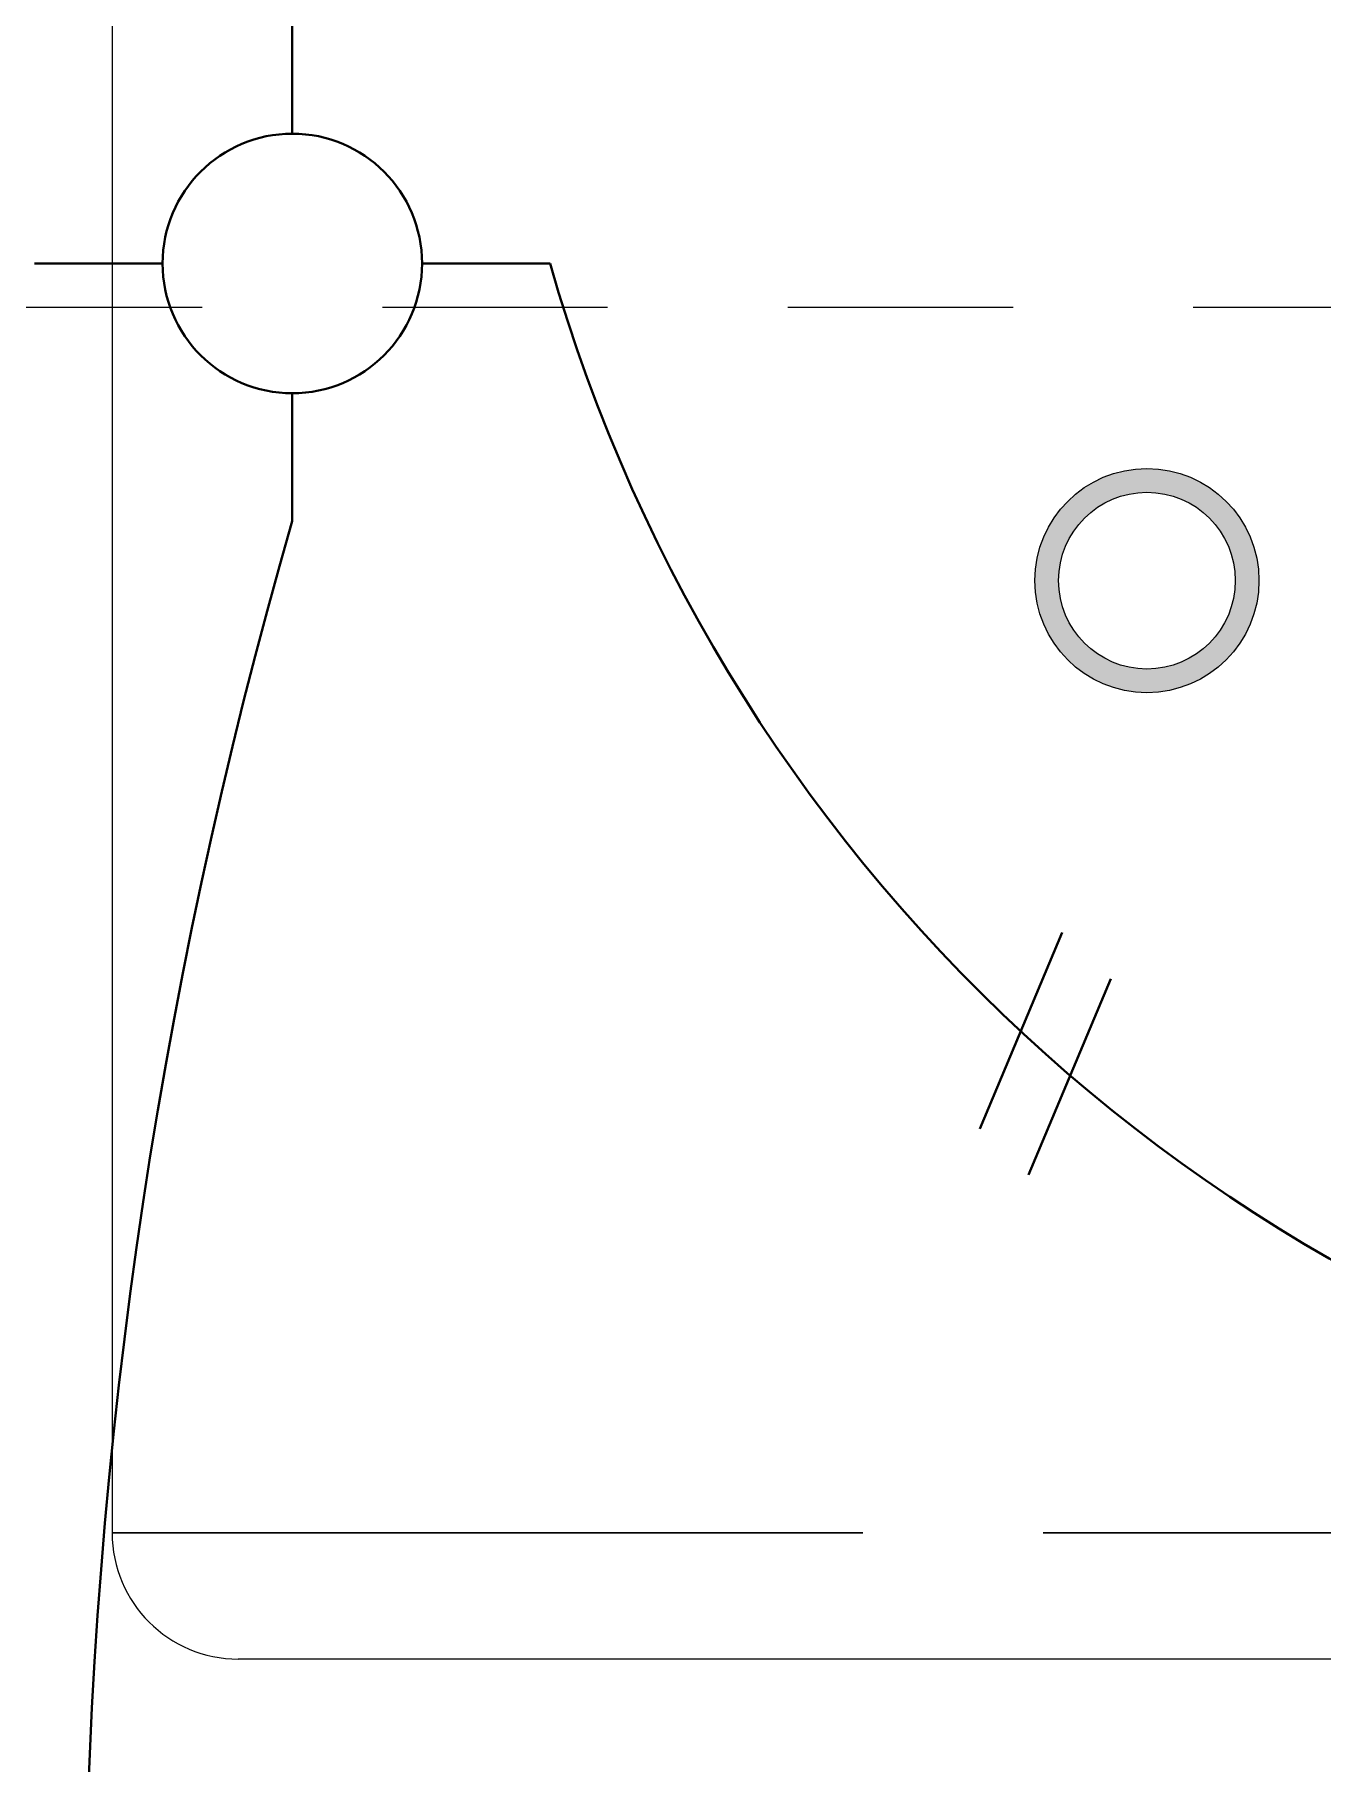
# Model space of a CAD drawing. Header units: metres. Extents: x 14 to 2416, y -346 to 476.
# Drawn here: x 138.284 to 138.998, y -69.879 to -68.92 of the extents above; entities that cross this region are included whole.
import ezdxf

# ---------------------------------------------------------------- set-up
doc = ezdxf.new("R2010")
doc.units = ezdxf.units.M
for name, pattern in [('0', [0]), ('HIDDEN2', [0.1875, 0.125, -0.0625]), ('STYLE_03', [0.5, 0.416656, -0.083344])]:
    doc.linetypes.add(name, pattern=pattern)
doc.layers.get('0').update_dxf_attribs({"linetype": '0', "lineweight": 20})
for name, color, linetype, lineweight in [('A-ANNO-TEXT', 20, 'Continuous', 13), ('A-WALL', 250, 'Continuous', 20), ('E Salida Luces', 22, 'Continuous', 40), ('E Tuberia Emp Losa', 22, 'Continuous', 40), ('MAVA -LUMINARIAS', 1, 'Continuous', 18)]:
    doc.layers.add(name, color=color, linetype=linetype, lineweight=lineweight)
doc.layers.add('MAVA Luminarias', color=1, linetype='Continuous')
doc.layers.add('Techos 1', color=7, linetype='HIDDEN2', lineweight=9, true_color=0x42391a)

# ---------------------------------------------------------------- blocks, each defined once
blk = doc.blocks.new('downlight')
at = {"layer": 'MAVA -LUMINARIAS'}
h = blk.add_hatch(color=3, dxfattribs=at)
h.dxf.hatch_style = 1
h.paths.add_polyline_path([(-5.41605, -22.45707, 1), (-5.29166, -22.45707, 1)])
h.paths.add_polyline_path([(-5.30481, -22.45707, -1), (-5.4029, -22.45707, -1)], flags=16)
at = {"layer": 'MAVA -LUMINARIAS', "color": 3}
for radius in [0.06219, 0.04904]:
    blk.add_circle((-5.35386, -22.45707), radius, dxfattribs=at)
blk = doc.blocks.new('PL BASE 2N NASAS 09')
at = {"layer": 'A-WALL'}
for p, q in [((163.89755, -7.44173), (163.89755, -8.89173)), ((165.02815, -8.96173), (163.96755, -8.96173))]:
    blk.add_line(p, q, dxfattribs=at)
blk.add_arc((163.96755, -8.89173), 0.07, 180, 270, dxfattribs=at)
at = {"layer": 'Techos 1'}
blk.add_line((161.34755, -8.21173), (176.09755, -8.21173), dxfattribs=at)
blk = doc.blocks.new('PL MUEBLES 2N NASAS 09')
blk.add_blockref('PL BASE 2N NASAS 09', (49.91428, 62.71701))
blk = doc.blocks.new('A$C595364de')
blk.add_blockref('PL MUEBLES 2N NASAS 09', (-199.56182, -36.6052))
blk = doc.blocks.new('*U373')
at = {"layer": 'E Salida Luces', "linetype": 'Continuous'}
for p, q in [((0, 0.3583), (0, 0.1807)), ((-0.3576, 0.0007), (-0.18, 0.0007)), ((0.18, 0.0007), (0.3576, 0.0007)), ((0, -0.1793), (0, -0.3569))]:
    blk.add_line(p, q, dxfattribs=at)
blk.add_circle((0, 0.0007), 0.18, dxfattribs=at)
blk = doc.blocks.new('*U370')
for p, q in [((0.025, 1.368), (-1.049, -1.483)), ((0.987, 1.368), (-0.088, -1.483))]:
    blk.add_line(p, q)
blk = doc.blocks.new('*U703')
at = {"xscale": 0.03937007874015751, "yscale": 0.03937007874015751, "zscale": 0.03937007874015751, "rotation": 133.4290153851635}
blk.add_blockref('*U370', (-0.00249, -0.00066), dxfattribs=at)

msp = doc.modelspace()

# ---------------------------------------------------------------- linework, layer by layer
at = {"layer": 'E Salida Luces'}
for centre, radius, start, end in [((139.46466, -68.79098, 0), 0.93082, 195.94736, 260.51115), ((141.22628, -70.0012), 2.91487, 163.83669, 196.18448)]:
    msp.add_arc(centre, radius, start, end, dxfattribs=at)
at = {"layer": 'MAVA Luminarias', "linetype": 'STYLE_03', "lineweight": 30}
msp.add_line((138.32662, -69.75103), (139.52662, -69.75103), dxfattribs=at)

# ---------------------------------------------------------------- block references
at = {"layer": 'A-ANNO-TEXT'}
msp.add_blockref('A$C595364de', (124.07662, -86.97111), dxfattribs=at)
at = {"layer": 'E Salida Luces', "xscale": 0.4, "yscale": 0.4, "zscale": 0.4, "rotation": 180}
msp.add_blockref('*U373', (138.42662, -69.04644), dxfattribs=at)
at = {"layer": 'E Tuberia Emp Losa', "xscale": -0.9842519685039484, "yscale": 0.9842519685039484, "zscale": 0.9842519685039484, "rotation": 90}
msp.add_blockref('*U703', (138.84459, -69.48521, 0), dxfattribs=at)
at = {"layer": 'MAVA Luminarias'}
msp.add_blockref('downlight', (144.25481, -46.76561), dxfattribs=at)

doc.saveas('drawing.dxf')
